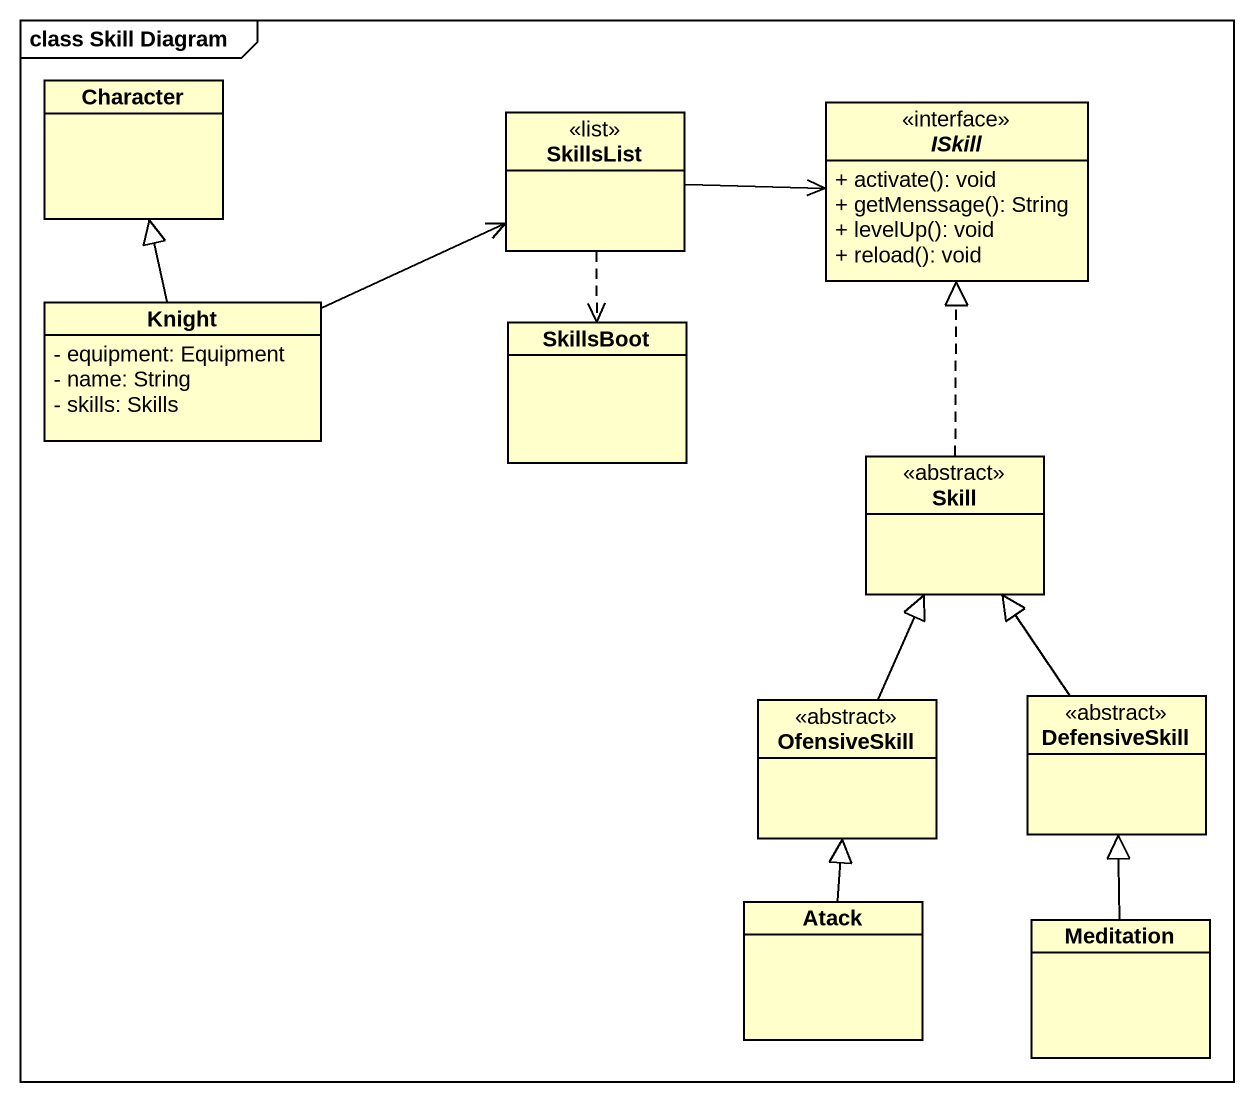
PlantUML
@startuml
mainframe class Skill Diagram
hide circle
hide empty members
skinparam classAttributeIconSize 0
class Character
class SkillsList <<list>>
interface ISkill <<interface>> {
  + activate(): void
  + getMenssage(): String
  + levelUp(): void
  + reload(): void
}
class Knight {
  - equipment: Equipment
  - name: String
  - skills: Skills
}
class SkillsBoot
class Skill <<abstract>>
class OfensiveSkill <<abstract>>
class DefensiveSkill <<abstract>>
class Atack
class Meditation
SkillsList -right-> ISkill
SkillsList ..> SkillsBoot
Knight -up-|> Character
Knight -right-> SkillsList
Skill .up.|> ISkill
OfensiveSkill -up-|> Skill
DefensiveSkill -up-|> Skill
Atack -up-|> OfensiveSkill
Meditation -up-|> DefensiveSkill
@enduml
